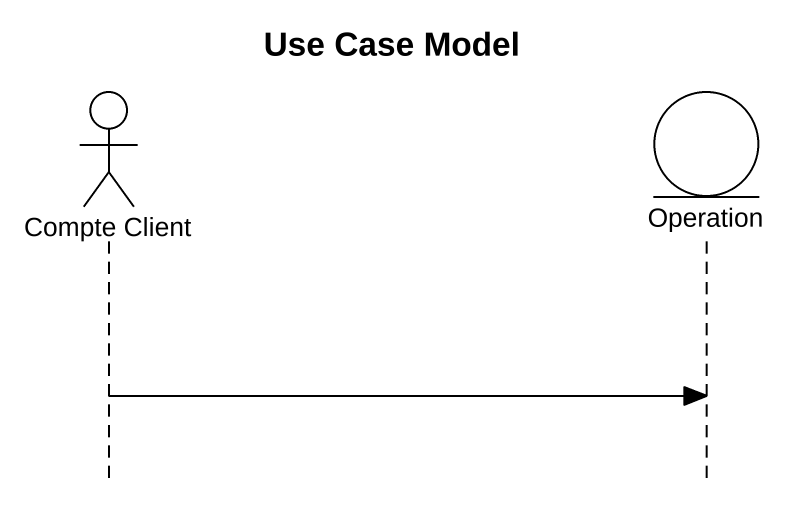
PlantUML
@startuml
title Use Case Model
hide footbox
actor "Compte Client" as Compte_Client
entity Operation

Compte_Client -> Operation
@enduml
